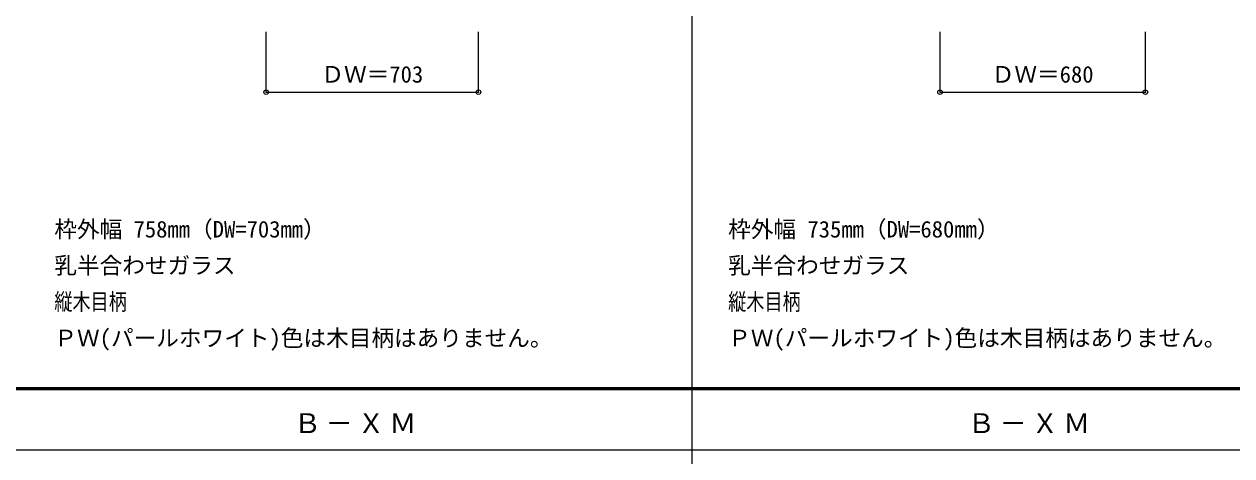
# Model space of a CAD drawing. Units: millimetres, scale not verified. Extents: x -6000 to 5700, y -4307 to 4175.
# Drawn here: x -1007 to 2993, y -36 to 1393 of the extents above; entities that cross this region are included whole.
import ezdxf
from ezdxf.enums import TextEntityAlignment as Align

# ---------------------------------------------------------------- set-up
doc = ezdxf.new("R2010")
doc.units = ezdxf.units.MM
doc.header["$LTSCALE"] = 30
doc.header["$PDMODE"] = 32
doc.header["$PDSIZE"] = 15
for name, color, linetype in [('0-A_文字', 7, 'Continuous'), ('0-B_寸法', 7, 'Continuous'), ('F-1_枠', 6, 'Continuous')]:
    doc.layers.add(name, color=color, linetype=linetype)
doc.styles.add('ＭＳ ゴシック', font='')
doc.styles.get('ＭＳ ゴシック').set_extended_font_data('MS Gothic')

msp = doc.modelspace()

# ---------------------------------------------------------------- linework, layer by layer
at = {"layer": '0-B_寸法', "color": 4}
for p, q in [((-205.2, 1168), (-205.2, 1368)), ((497.8, 1168), (497.8, 1368)), ((2026.4, 1168), (2026.4, 1368)), ((2706.4, 1168), (2706.4, 1368)), ((-205.2, 1168), (497.8, 1168)), ((2026.4, 1168), (2706.4, 1168))]:
    msp.add_line(p, q, dxfattribs=at)
at = {"layer": '0-B_寸法'}
for p in [(-205.2, 1168), (497.8, 1168), (2026.4, 1168), (2706.4, 1168)]:
    msp.add_point(p, dxfattribs=at)
at = {"layer": 'F-1_枠'}
for p, q in [((1204.8, 4175), (1204.8, -3790)), ((-6000, 190.5), (5700, 190.5)), ((-6000, 187.5), (5700, 187.5)), ((-6000, 184.5), (5700, 184.5)), ((-6000, -15.5), (5700, -15.5))]:
    msp.add_line(p, q, dxfattribs=at)

# ---------------------------------------------------------------- texts
at = {"layer": '0-A_文字', "style": 'ＭＳ ゴシック'}
for s, p in [('枠外幅 758mm（DW=703mm）', (-906.8, 670.5)), ('枠外幅 735mm（DW=680mm）', (1324.8, 670.5)), ('乳半合わせガラス', (-906.8, 550.5)), ('乳半合わせガラス', (1324.8, 550.5)), ('ＰＷ(パールホワイト)色は木目柄はありません。', (-906.8, 310.5)), ('ＰＷ(パールホワイト)色は木目柄はありません。', (1324.8, 310.5))]:
    msp.add_text(s, height=54.99, dxfattribs=at).set_placement(p, align=Align.BOTTOM_LEFT)
at = {"layer": '0-A_文字', "style": 'ＭＳ ゴシック', "width": 0.8}
for p in [(-906.8, 430.5), (1324.8, 430.5)]:
    msp.add_text('縦木目柄', height=54.99, dxfattribs=at).set_placement(p, align=Align.BOTTOM_LEFT)
at = {"layer": '0-A_文字', "char_height": 65.98, "attachment_point": 7, "style": 'ＭＳ ゴシック'}
for insert in [(-113.5, 39.5), (2118.1, 39.5)]:
    msp.add_mtext('\\T1.17;Ｂ－ＸＭ', dxfattribs=dict(at, insert=insert))
at = {"layer": '0-B_寸法', "style": 'ＭＳ ゴシック'}
for s, p in [('ＤＷ＝703', (-22.45, 1183)), ('ＤＷ＝680', (2197.65, 1183))]:
    msp.add_text(s, height=54.99, dxfattribs=at).set_placement(p, align=Align.BOTTOM_LEFT)

doc.saveas('drawing.dxf')
